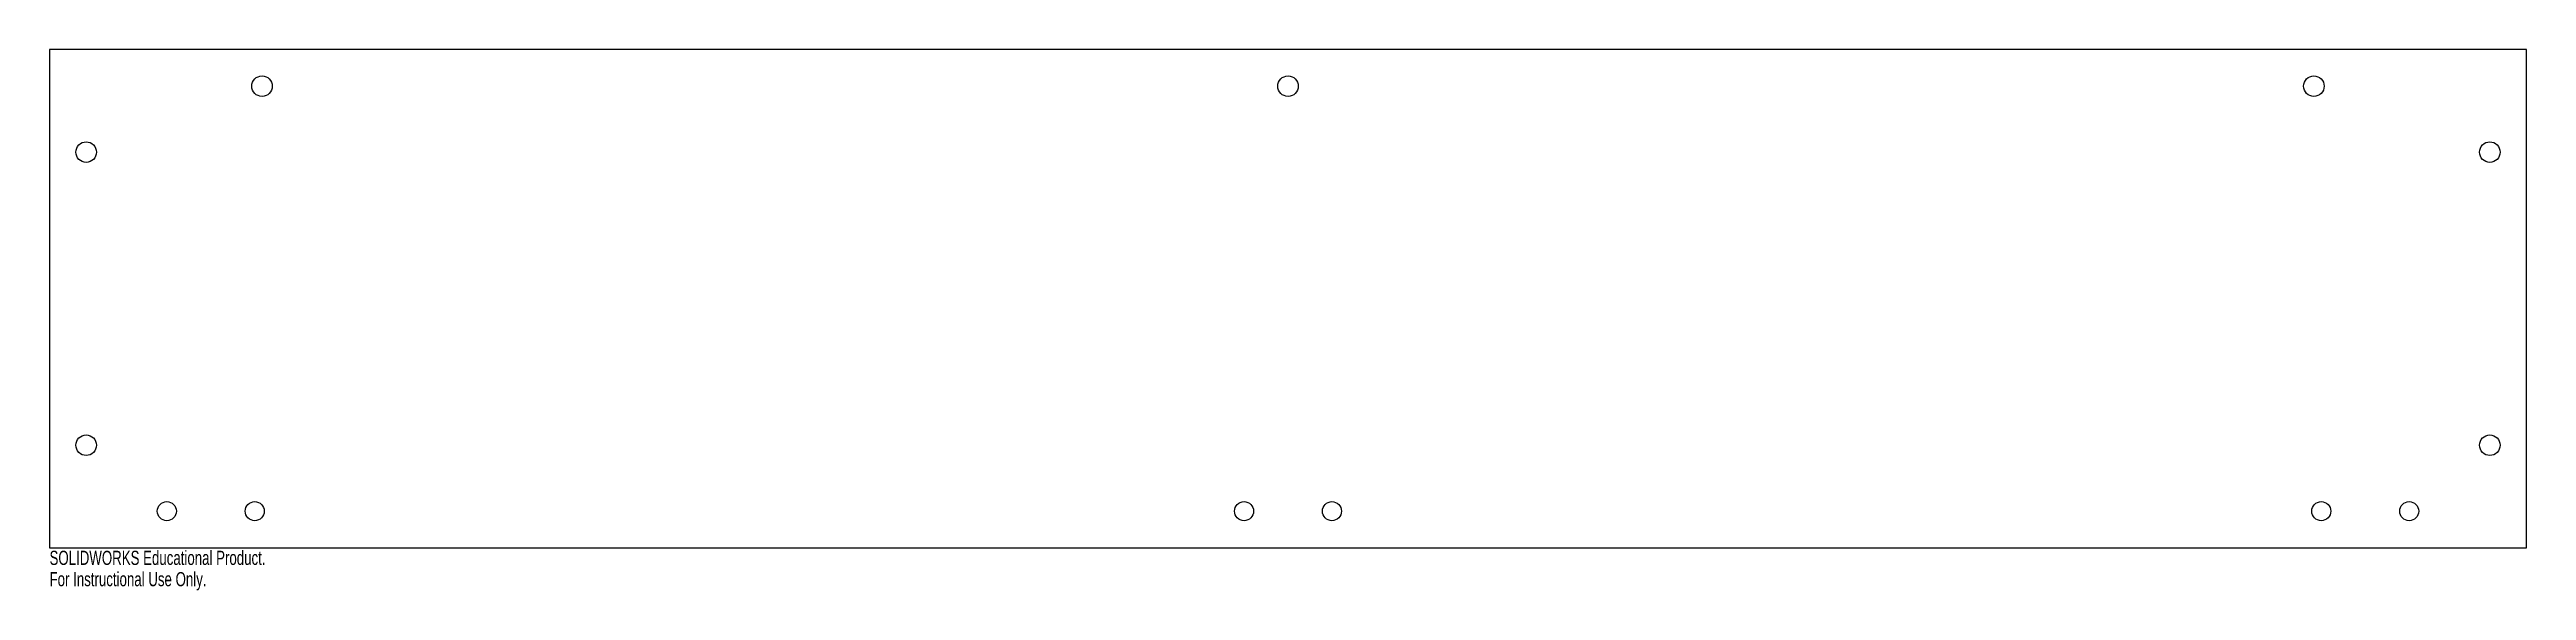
# Model space of a CAD drawing. Header units: inches. Extents: x 0 to 33.3, y -0.6 to 6.7.
import ezdxf

# ---------------------------------------------------------------- set-up
doc = ezdxf.new("R2010")
doc.units = ezdxf.units.IN
doc.header["$MEASUREMENT"] = 0
doc.styles.add('SLDTEXTSTYLE0', font='TXT', dxfattribs={"width": 0.7})

msp = doc.modelspace()

# ---------------------------------------------------------------- linework, layer by layer
at = {"color": 7, "linetype": 'Continuous', "lineweight": 25}
for p, q in [((33.268, 6.693), (0, 6.693)), ((0, 6.693), (0, 0)), ((33.268, 0), (33.268, 6.693)), ((0, 0), (33.268, 0))]:
    msp.add_line(p, q, dxfattribs=at)
for centre, radius in [((2.854, 6.201), 0.138), ((16.634, 6.201), 0.138), ((30.413, 6.201), 0.138), ((0.492, 5.315), 0.138), ((32.776, 5.315), 0.138), ((0.492, 1.378), 0.138), ((32.776, 1.378), 0.138), ((1.575, 0.492), 0.128), ((2.756, 0.492), 0.128), ((16.043, 0.492), 0.128), ((17.224, 0.492), 0.128), ((30.512, 0.492), 0.128), ((31.693, 0.492), 0.128)]:
    msp.add_circle(centre, radius, dxfattribs=at)

# ---------------------------------------------------------------- texts
at = {"color": 7, "linetype": 'Continuous', "char_height": 0.1903, "attachment_point": 1, "style": 'SLDTEXTSTYLE0'}
for s, insert in [('SOLIDWORKS Educational Product.', (0, -0.04)), ('For Instructional Use Only.', (0, -0.326))]:
    msp.add_mtext(s, dxfattribs=dict(at, insert=insert))

doc.saveas('drawing.dxf')
